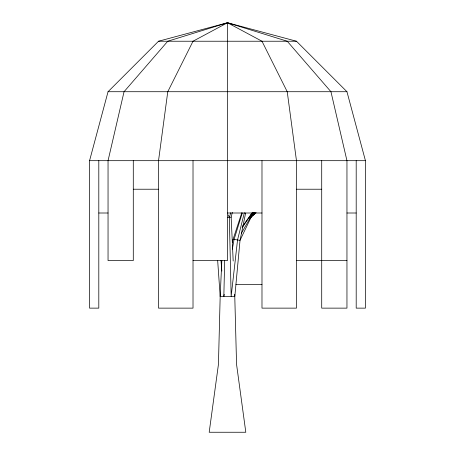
<?xml version="1.0" encoding="UTF-8"?>
<svg xmlns="http://www.w3.org/2000/svg" width="455" height="455" viewBox="0 0 455 455"><rect width="100%" height="100%" fill="white"/><g stroke="black" fill="none" stroke-linecap="round" stroke-linejoin="round"><path stroke-width="0.68" d="M224.668 260.482L223.837 296.421L224.213 294.334M221.847 260.323L220.174 296.421L218.44 364.364L209.192 432.25L245.808 432.25L236.56 364.364L234.723 294.294M232.334 249.135L234.08 239.398L242.293 212.997M245.632 213.031L240.024 240.348L234.825 296.421L220.174 296.421L217.655 260.402M220.174 296.421L220.487 295.039M232.317 242.686L233.096 239.239L241.804 212.735M233.188 261.028L231.157 217.143L232.329 212.388M244.346 212.741L237.544 239.956L231.163 296.421L229.326 217.501L230.725 212.786M98.803 160.683L98.803 308.132L89.567 308.132L89.567 160.683L108.045 91.717L158.533 41.229L227.5 22.75L296.467 41.229L346.955 91.717L365.433 160.683L365.433 308.132L356.197 308.132L356.197 160.683M251.587 216.153L240.024 240.348L233.096 239.239M249.579 219.469L250.222 218.212M252.218 214.936L253.475 212.508M252.224 214.487L253.236 212.633M251.678 215.266L252.991 212.906M241.349 233.318L250.688 217.041L255.443 212.855M250.711 215.539L252.178 213.253M242.123 227.762L252.406 212.695M242.674 226.078L252.144 212.832M254.663 213.844L250.54 217.581L256.142 212.604M252.252 215.044L254.368 213.276M249.613 217.251L249.346 216.921L254.635 212.764M249.346 216.921L254.72 212.61M321.713 160.683L321.713 308.132L346.955 308.132L346.955 160.683L330.95 91.717L287.23 41.229L227.5 22.75L193.017 41.229L167.77 91.717L158.533 160.683L158.533 308.132L193.017 308.132L193.017 160.683M261.983 160.683L261.983 308.132L296.467 308.132L296.467 160.683L287.23 91.717L261.983 41.229L227.5 22.75L167.77 41.229L124.05 91.717L108.045 160.683L108.045 260.567L133.287 260.567L133.287 160.683M227.494 217.501L231.157 217.143M158.533 41.229L296.467 41.229M108.045 91.717L346.955 91.717M89.567 160.683L365.433 160.683M133.287 189.223L158.533 189.223M296.467 189.223L321.713 189.223M98.803 213.003L108.045 213.003M227.5 213.003L261.983 213.003M346.955 213.003L356.197 213.003M193.017 260.567L227.5 260.567L227.5 22.75M296.467 260.567L346.955 260.567M235.946 284.352L261.983 284.352M249.761 216.711L250.955 217.371M228.2 214.914L229.326 217.501M220.988 260.448L221.824 271.026"/></g></svg>
